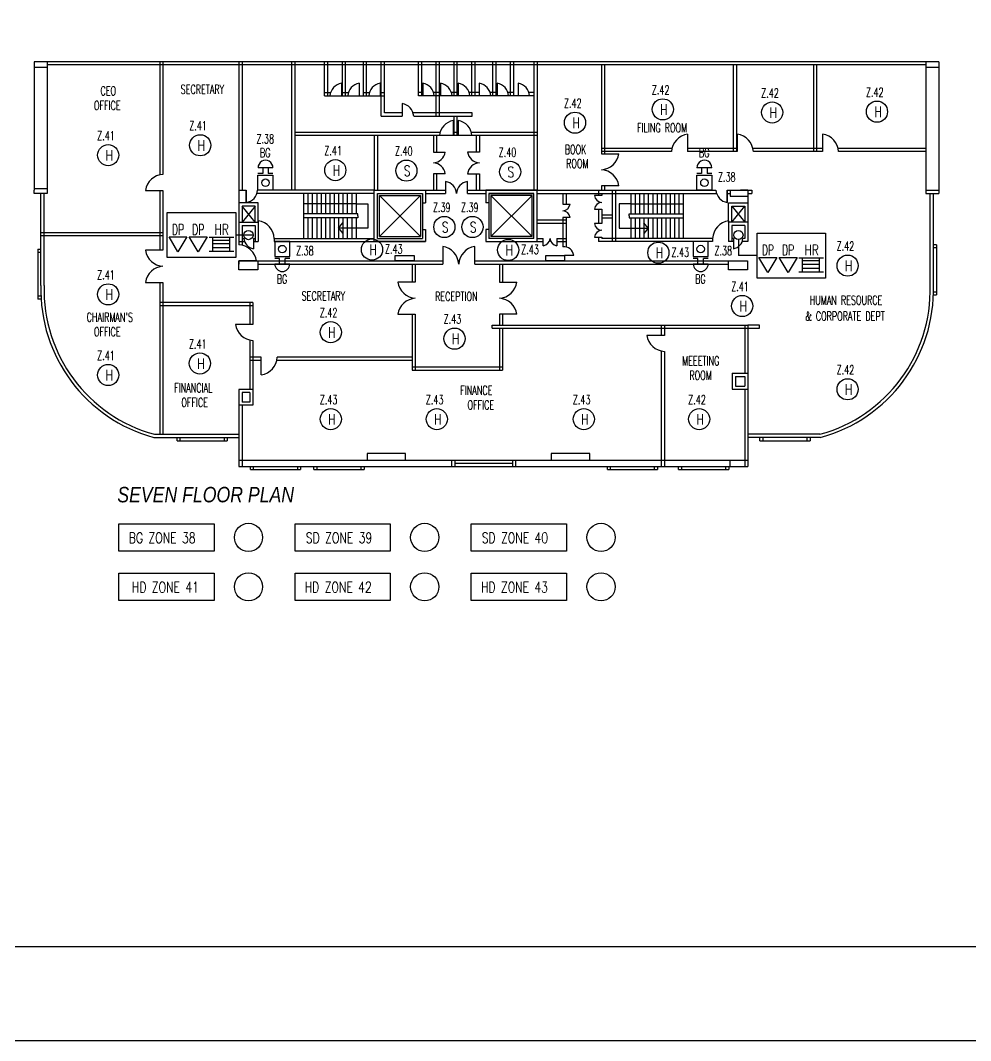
# Model space of a CAD drawing. Extents: x -212 to 1123, y -167 to 326.
# Drawn here: x 700.5 to 902.6, y -166.7 to 50.4 of the extents above; entities that cross this region are included whole.
import ezdxf

# ---------------------------------------------------------------- set-up
doc = ezdxf.new("R2010")
doc.units = 0
doc.layers.get('0').update_dxf_attribs({"linetype": 'CONTINUOUS'})
for name, color, linetype in [('BUILD', 8, 'CONTINUOUS'), ('FAPOINT', 1, 'CONTINUOUS'), ('FF_GRID_LINE', 8, 'CONTINUOUS'), ('MIMIC_SIZE', 7, 'CONTINUOUS'), ('TEXT', 8, 'CONTINUOUS')]:
    doc.layers.add(name, color=color, linetype=linetype)
doc.styles.add('ARIAL_NARROW_ITALIC', font='ARIALNI.TTF')
doc.styles.add('BADAI', font='romans.shx', dxfattribs={"width": 0.65})
doc.styles.add('PLOT02__REVB$0$NARROW', font='SIMPLEX', dxfattribs={"width": 0.75})

# ---------------------------------------------------------------- blocks, each defined once
blk = doc.blocks.new('D-433-1_MIMIC_SIZE_900_X_1')
at = {"layer": 'MIMIC_SIZE'}
for points in [[(3.62, 53.07), (868.62, 53.07), (868.62, 478.07), (3.62, 478.07)], [(23.62, 73.07), (848.62, 73.07), (848.62, 458.07), (23.62, 458.07)]]:
    blk.add_lwpolyline(points, close=True, dxfattribs=at)

msp = doc.modelspace()

# ---------------------------------------------------------------- linework, layer by layer
at = {"color": 1}
for p, q in [((751.035, 14.252), (751.039, 17.433)), ((752.033, 17.83), (751.039, 17.831)), ((751.039, 17.433), (754.22, 17.43)), ((754.222, 19.021), (751.04, 19.024)), ((752.035, 19.023), (752.033, 17.83)), ((753.228, 19.022), (753.226, 17.829)), ((754.221, 17.828), (753.226, 17.829)), ((754.22, 17.43), (754.217, 14.249)), ((844.413, 14.255), (844.417, 17.437)), ((845.411, 17.833), (844.417, 17.834)), ((844.417, 17.437), (847.598, 17.433)), ((847.6, 19.024), (844.418, 19.027)), ((845.413, 19.026), (845.411, 17.833)), ((846.606, 19.025), (846.604, 17.832)), ((847.599, 17.831), (846.604, 17.832)), ((847.598, 17.433), (847.595, 14.252)), ((732.109, 4.322, 16734.629), (735.926, 4.332, 16734.629)), ((734.014, 1.145, 16734.629), (732.109, 4.322, 16734.629)), ((735.926, 4.332, 16734.629), (734.014, 1.145, 16734.629)), ((736.402, 4.322, 16734.629), (740.22, 4.332, 16734.629)), ((738.307, 1.145, 16734.629), (736.402, 4.322, 16734.629)), ((740.22, 4.332, 16734.629), (738.307, 1.145, 16734.629)), ((754.619, 3.314), (754.622, 0.133)), ((757.803, 0.136), (757.8, 3.318)), ((843.615, 3.318), (843.618, 0.136)), ((846.8, 0.139), (846.796, 3.321)), ((754.622, 0.133), (757.803, 0.136)), ((843.618, 0.136), (846.8, 0.139)), ((755.617, -0.264), (754.622, -0.265)), ((757.805, -1.455), (754.624, -1.458)), ((755.618, -1.457), (755.617, -0.264)), ((757.804, -0.262), (756.81, -0.263)), ((756.811, -1.456), (756.81, -0.263)), ((844.613, -0.261), (843.618, -0.262)), ((846.801, -1.451), (843.62, -1.455)), ((844.614, -1.454), (844.613, -0.261)), ((846.8, -0.258), (845.806, -0.259)), ((845.807, -1.452), (845.806, -0.259)), ((857.594, -0.054), (861.412, -0.044)), ((859.5, -3.23), (857.594, -0.054)), ((861.412, -0.044), (859.5, -3.23)), ((861.888, -0.054), (865.705, -0.044)), ((863.793, -3.23), (861.888, -0.054)), ((865.705, -0.044), (863.793, -3.23))]:
    msp.add_line(p, q, dxfattribs=at)
for points in [[(731.742, 9.507), (746.303, 9.507), (746.303, -0.094), (731.742, -0.094)], [(857.228, 5.131), (871.789, 5.131), (871.789, -4.47), (857.228, -4.47)]]:
    msp.add_lwpolyline(points, close=True, dxfattribs=at)
at = {"color": 7, "linetype": 'BYBLOCK'}
for points in [[(721.432, -56.729), (741.681, -56.729), (741.681, -62.515), (721.432, -62.515)], [(758.926, -56.729), (779.175, -56.729), (779.175, -62.515), (758.926, -62.515)], [(796.42, -56.729), (816.67, -56.729), (816.67, -62.515), (796.42, -62.515)], [(721.432, -67.239), (741.681, -67.239), (741.681, -73.025), (721.432, -73.025)], [(758.926, -67.239), (779.175, -67.239), (779.175, -73.025), (758.926, -73.025)], [(796.42, -67.239), (816.67, -67.239), (816.67, -73.025), (796.42, -73.025)]]:
    msp.add_lwpolyline(points, close=True, dxfattribs=at)
at = {"color": 1, "linetype": 'BYBLOCK'}
for centre, radius in [((837.15, 31.443), 2.25), ((860.417, 30.793), 2.25), ((882.708, 30.956), 2.25), ((818.469, 28.605, 2486.804), 2.25), ((738.753, 23.812, -7592.521), 2.25), ((719.173, 21.706, -7592.521), 2.25), ((767.481, 18.512, -7592.521), 2.25), ((782.613, 18.414), 2.25), ((804.679, 18.166, 2486.804), 2.25), ((790.685, 6.425), 2.25), ((796.654, 6.425), 2.25), ((749.008, 4.706), 0.982), ((853.234, 4.71), 0.982), ((775.288, 1.624, -7592.521), 2.25), ((804.264, 1.545, -7592.521), 2.25), ((836.212, 0.953), 2.25), ((876.459, -1.791), 2.25), ((719.173, -7.914, -7592.521), 2.25), ((854.042, -10.386), 2.25), ((766.522, -15.964), 2.25), ((792.853, -17.33), 2.25), ((738.682, -22.605, -7592.521), 2.25), ((719.173, -25.068, -7592.521), 2.25), ((876.459, -28.106), 2.25), ((766.522, -34.459), 2.25), ((789.075, -34.459), 2.25), ((820.347, -34.459), 2.25), ((844.884, -34.459), 2.25), ((749.018, -59.622), 3), ((786.512, -59.622), 3), ((824.006, -59.622), 3), ((749.018, -70.132), 3), ((786.512, -70.132), 3), ((824.006, -70.132), 3)]:
    msp.add_circle(centre, radius, dxfattribs=at)
at = {"color": 1}
for centre in [(752.628, 15.841), (846.006, 15.844), (756.211, 1.725), (845.207, 1.728)]:
    msp.add_circle(centre, 0.795, dxfattribs=at)
for centre, start, end in [((752.631, 19.022), 359.93967, 179.93967), ((846.009, 19.026), 359.93967, 179.93967), ((756.214, -1.456), 180.06033, 0.06033), ((845.211, -1.453), 180.06033, 0.06033)]:
    msp.add_arc(centre, 1.591, start, end, dxfattribs=at)
at = {"layer": 'FAPOINT', "color": 1, "linetype": 'BYBLOCK'}
for p, q in [((740.621, 4.262, 16734.629), (745.879, 4.262, 16734.629)), ((741.403, 1.291, 16734.629), (741.403, 4.262, 16734.629)), ((741.403, 3.652, 16734.629), (745.029, 3.652, 16734.629)), ((741.403, 2.886, 16734.629), (745.029, 2.886, 16734.629)), ((745.029, 1.291, 16734.629), (745.029, 4.262, 16734.629)), ((740.621, 1.291, 16734.629), (745.879, 1.291, 16734.629)), ((741.403, 2.058, 16734.629), (745.029, 2.058, 16734.629)), ((866.106, -0.114), (871.364, -0.114)), ((866.889, -3.084), (866.889, -0.114)), ((866.889, -0.723), (870.514, -0.723)), ((866.889, -1.49), (870.514, -1.49)), ((870.514, -3.084), (870.514, -0.114)), ((866.106, -3.084), (871.364, -3.084)), ((866.889, -2.318), (870.514, -2.318))]:
    msp.add_line(p, q, dxfattribs=at)
at = {"layer": 'FF_GRID_LINE', "color": 1}
for p, q in [((754.217, 14.249), (751.035, 14.252)), ((847.595, 14.252), (844.413, 14.255)), ((757.8, 3.318), (754.619, 3.314)), ((846.796, 3.321), (843.615, 3.318))]:
    msp.add_line(p, q, dxfattribs=at)
at = {"layer": 'MIMIC_SIZE'}
for p, q in [((895.847, 41.588), (703.438, 41.588)), ((703.438, 41.588), (703.438, 14.252)), ((706.172, 41.588), (706.172, 13.569)), ((730.138, 41.588), (730.138, 17.522)), ((730.821, 41.588), (730.821, 17.624)), ((746.992, 41.588), (746.992, 2.634)), ((747.675, 41.588), (747.675, 14.252)), ((758.175, 41.588), (758.175, 14.252)), ((758.859, 41.588), (758.859, 14.252)), ((765.221, 34.321), (765.221, 41.588)), ((765.904, 34.321), (765.904, 41.588)), ((769.002, 34.321), (769.002, 41.588)), ((769.002, 34.321), (769.002, 41.588)), ((769.685, 34.321), (769.685, 41.588)), ((773.466, 34.321), (773.466, 41.588)), ((774.149, 34.321), (774.149, 41.588)), ((777.247, 34.321), (777.247, 41.588)), ((777.247, 30.02), (777.247, 41.588)), ((777.93, 30.704), (777.93, 41.588)), ((785.191, 34.321), (785.191, 41.588)), ((785.875, 34.321), (785.875, 41.588)), ((788.972, 34.321), (788.972, 41.588)), ((788.972, 30.02), (788.972, 41.588)), ((789.656, 30.02), (789.656, 41.588)), ((792.753, 34.321), (792.753, 41.588)), ((792.753, 34.321), (792.753, 41.588)), ((793.436, 34.321), (793.436, 41.588)), ((793.436, 34.321), (793.436, 41.588)), ((796.534, 34.321), (796.534, 41.588)), ((797.217, 34.321), (797.217, 41.588)), ((800.998, 34.321), (800.998, 41.588)), ((801.681, 34.321), (801.681, 41.588)), ((804.779, 34.321), (804.779, 41.588)), ((805.462, 34.321), (805.462, 41.588)), ((809.739, 41.588), (809.739, 14.252)), ((810.422, 41.588), (810.422, 14.252)), ((893.113, 41.588), (893.113, 13.569)), ((895.847, 41.588), (895.847, 13.569)), ((703.438, 40.449), (706.172, 40.449)), ((893.113, 40.904), (706.172, 40.904)), ((758.175, 40.904), (758.175, 14.252)), ((785.191, 34.321), (785.191, 40.904)), ((788.972, 34.321), (788.972, 40.904)), ((809.739, 40.904), (809.739, 14.252)), ((824.09, 40.904), (824.09, 22.02)), ((824.774, 40.904), (824.774, 22.02)), ((852.109, 40.904), (852.109, 22.453)), ((852.793, 40.904), (852.793, 22.453)), ((869.194, 40.904), (869.194, 22.453)), ((869.878, 40.904), (869.878, 22.453)), ((893.113, 40.449), (895.847, 40.449)), ((768.783, 36.99), (768.783, 34.321)), ((772.564, 36.99), (772.564, 34.321)), ((777.028, 36.99), (777.028, 34.321)), ((786.094, 36.99), (786.094, 34.321)), ((789.874, 36.99), (789.874, 34.321)), ((793.655, 36.99), (793.655, 34.321)), ((798.119, 36.99), (798.119, 34.321)), ((801.9, 36.99), (801.9, 34.321)), ((806.364, 36.99), (806.364, 34.321)), ((765.221, 35.005), (766.467, 35.005)), ((769.002, 35.005), (770.248, 35.005)), ((773.466, 35.005), (774.712, 35.005)), ((777.247, 35.005), (777.93, 35.005)), ((786.094, 35.005), (785.191, 35.005)), ((789.656, 35.005), (788.409, 35.005)), ((789.874, 35.005), (788.972, 35.005)), ((793.436, 35.005), (792.19, 35.005)), ((798.119, 35.005), (795.971, 35.005)), ((801.681, 35.005), (800.435, 35.005)), ((805.462, 35.005), (804.216, 35.005)), ((809.739, 35.005), (808.68, 35.005)), ((765.221, 34.321), (769.685, 34.321)), ((769.002, 34.321), (773.466, 34.321)), ((773.466, 34.321), (777.93, 34.321)), ((781.713, 32.689), (781.713, 30.02)), ((789.656, 34.321), (785.191, 34.321)), ((793.436, 34.321), (788.972, 34.321)), ((797.217, 34.321), (792.753, 34.321)), ((801.681, 34.321), (797.217, 34.321)), ((805.462, 34.321), (800.998, 34.321)), ((809.739, 34.321), (805.462, 34.321)), ((781.713, 30.704), (777.93, 30.704)), ((796.572, 30.704), (784.029, 30.704)), ((796.572, 30.02), (796.572, 30.704)), ((777.247, 30.02), (781.713, 30.02)), ((784.156, 30.02), (796.572, 30.02)), ((792.58, 29.057), (792.58, 25.87)), ((792.753, 25.87), (792.753, 30.02)), ((793.436, 25.87), (793.436, 30.02)), ((793.633, 29.057), (793.633, 25.87)), ((789.776, 26.553), (758.859, 26.553)), ((793.633, 26.553), (792.58, 26.553)), ((810.422, 26.553), (796.438, 26.553)), ((842.416, 26.187), (842.416, 22.453)), ((852.998, 26.187), (852.998, 22.453)), ((871.141, 26.187), (871.141, 22.453)), ((810.422, 25.87), (758.859, 25.87)), ((775.767, 25.87), (775.767, 14.252)), ((775.767, 25.87), (775.767, 14.252)), ((776.45, 25.87), (776.45, 14.252)), ((788.355, 25.87), (788.355, 22.377)), ((789.038, 25.87), (789.038, 22.377)), ((797.456, 25.87), (797.456, 22.377)), ((798.139, 25.87), (798.139, 22.377)), ((788.355, 22.377), (790.886, 22.377)), ((798.139, 22.377), (795.608, 22.377)), ((839.101, 23.136), (824.09, 23.136)), ((838.999, 22.453), (824.09, 22.453)), ((824.09, 22.02), (827.824, 22.02)), ((852.998, 23.136), (842.416, 23.136)), ((852.998, 22.453), (842.416, 22.453)), ((871.141, 23.136), (856.313, 23.136)), ((871.141, 22.453), (856.415, 22.453)), ((893.113, 23.136), (874.456, 23.136)), ((893.113, 22.453), (874.558, 22.453)), ((788.355, 17.745), (788.355, 14.252)), ((790.886, 17.745), (788.355, 17.745)), ((789.038, 17.745), (789.038, 14.252)), ((795.608, 17.745), (798.139, 17.745)), ((797.456, 17.745), (797.456, 14.252)), ((798.139, 17.745), (798.139, 14.252)), ((790.951, 16.099), (790.951, 13.569)), ((795.583, 13.569), (795.583, 16.099)), ((706.172, 14.55), (703.438, 14.55)), ((703.438, 13.569), (703.438, 14.252)), ((706.172, 13.569), (703.438, 13.569)), ((704.865, -6.01), (704.865, 13.569)), ((705.549, -6.01), (705.549, 13.569)), ((727.087, 14.207), (730.821, 14.207)), ((730.138, 14.207), (730.138, 1.484)), ((730.821, 14.207), (730.821, 1.484)), ((746.992, 14.252), (748.537, 14.252)), ((748.537, 14.252), (748.537, 11.533)), ((748.537, 11.633), (748.537, 14.252)), ((775.767, 13.569), (750.805, 13.569)), ((775.767, 14.252), (750.933, 14.252)), ((760.732, 13.569), (760.732, 4.001)), ((761.663, 13.569), (761.663, 9.195)), ((762.594, 13.569), (762.594, 9.195)), ((763.525, 13.569), (763.525, 9.195)), ((764.456, 13.569), (764.456, 9.195)), ((765.387, 13.569), (765.387, 9.195)), ((766.318, 13.569), (766.318, 9.195)), ((767.249, 13.569), (767.249, 9.195)), ((768.18, 13.569), (768.18, 9.195)), ((769.111, 13.569), (769.111, 9.195)), ((770.042, 13.569), (770.042, 9.195)), ((770.973, 13.569), (770.973, 9.195)), ((771.904, 13.569), (771.904, 9.195)), ((775.767, 3.318), (775.767, 14.252)), ((775.767, 14.252), (786.701, 14.252)), ((776.45, 4.001), (776.45, 13.569)), ((776.45, 13.569), (786.018, 13.569)), ((776.86, 4.411), (776.86, 13.158)), ((776.86, 13.158), (785.608, 13.158)), ((785.608, 13.158), (776.86, 4.411)), ((785.608, 4.411), (776.86, 13.158)), ((785.608, 13.158), (785.608, 4.411)), ((786.018, 14.252), (790.951, 14.252)), ((786.018, 13.569), (786.018, 4.001)), ((786.701, 14.252), (786.701, 11.557)), ((786.701, 13.569), (790.951, 13.569)), ((795.583, 14.252), (813.282, 14.252)), ((795.583, 13.569), (799.488, 13.569)), ((810.422, 14.252), (799.488, 14.252)), ((799.488, 14.252), (799.488, 11.557)), ((800.171, 13.569), (809.739, 13.569)), ((809.739, 13.569), (800.171, 13.569)), ((800.171, 13.569), (800.171, 4.001)), ((809.329, 13.158), (800.581, 13.158)), ((800.581, 13.158), (800.581, 4.411)), ((800.581, 13.158), (809.329, 4.411)), ((800.581, 4.411), (809.329, 13.158)), ((809.329, 4.411), (809.329, 13.158)), ((809.739, 4.001), (809.739, 13.569)), ((810.422, 3.318), (810.422, 14.252)), ((810.422, 13.569), (815.446, 13.569)), ((810.422, 13.569), (813.965, 13.569)), ((810.422, 3.318), (810.422, 13.569)), ((811.915, 13.569), (818.749, 13.569)), ((813.282, 14.252), (848.465, 14.252)), ((813.965, 13.569), (848.594, 13.569)), ((815.889, 13.569), (815.889, 11.297)), ((816.573, 13.569), (816.573, 11.297)), ((824.162, 13.095), (822.602, 13.095)), ((823.478, 14.252), (848.418, 14.252)), ((823.478, 14.252), (823.478, 13.095)), ((824.09, 15.186), (824.09, 14.252)), ((827.824, 15.186), (824.09, 15.186)), ((824.162, 13.569), (848.418, 13.569)), ((824.162, 13.569), (824.162, 13.095)), ((824.774, 15.186), (824.774, 14.252)), ((826.477, 3.318), (826.477, 14.252)), ((827.161, 3.318), (827.161, 14.252)), ((830.34, 13.569), (830.34, 9.195)), ((831.271, 13.569), (831.271, 9.195)), ((832.202, 13.569), (832.202, 9.195)), ((833.133, 13.569), (833.133, 9.195)), ((834.064, 13.569), (834.064, 9.195)), ((834.995, 13.569), (834.995, 9.195)), ((835.926, 13.569), (835.926, 9.195)), ((836.857, 13.569), (836.857, 9.195)), ((837.788, 13.569), (837.788, 9.195)), ((838.719, 13.569), (838.719, 9.195)), ((839.65, 13.569), (839.65, 9.195)), ((840.581, 13.569), (840.581, 9.195)), ((841.512, 13.569), (841.512, 4.001)), ((850.862, 14.252), (856.071, 14.252)), ((850.862, 14.252), (850.862, 11.633)), ((850.862, 11.633), (850.862, 14.252)), ((850.862, 13.569), (851.492, 13.569)), ((851.492, 14.252), (851.492, 12.955)), ((855.252, 14.252), (853.707, 14.252)), ((855.252, 14.252), (855.252, 3.318)), ((855.252, 13.569), (856.071, 13.569)), ((856.071, 14.252), (856.071, 13.569)), ((893.113, 14.252), (895.847, 14.252)), ((893.113, 13.569), (895.847, 13.569)), ((894.027, -6.01), (894.027, 13.569)), ((894.711, -6.01), (894.711, 13.569)), ((751.092, 11.533), (746.992, 11.533)), ((751.092, 7.418), (751.092, 11.533)), ((771.904, 11.382), (760.732, 11.382)), ((771.904, 11.382), (774.383, 11.382)), ((774.383, 11.382), (774.383, 6.188)), ((786.018, 11.557), (786.701, 11.557)), ((800.171, 11.557), (799.488, 11.557)), ((815.889, 11.297), (817.449, 11.297)), ((830.34, 11.382), (827.861, 11.382)), ((827.861, 11.382), (827.861, 6.188)), ((830.34, 11.382), (841.512, 11.382)), ((851.152, 7.418), (851.152, 11.533)), ((851.152, 11.533), (855.252, 11.533)), ((851.492, 12.955), (855.252, 12.955)), ((747.675, 10.85), (747.675, 7.418)), ((750.409, 10.85), (747.675, 10.85)), ((750.409, 10.85), (747.675, 7.418)), ((750.409, 7.418), (747.675, 10.85)), ((750.409, 7.418), (750.409, 10.85)), ((772.272, 9.195), (760.732, 9.195)), ((772.272, 8.785), (772.272, 9.195)), ((772.272, 8.785), (772.272, 8.375)), ((822.602, 10.241), (824.162, 10.241)), ((823.478, 10.241), (823.478, 7.142)), ((824.162, 10.241), (824.162, 7.142)), ((824.162, 9.033), (826.477, 9.033)), ((829.972, 8.785), (829.972, 9.195)), ((829.972, 9.195), (841.512, 9.195)), ((829.972, 8.785), (829.972, 8.375)), ((851.835, 7.418), (851.835, 10.85)), ((851.835, 10.85), (854.569, 10.85)), ((851.835, 10.85), (854.569, 7.418)), ((851.835, 7.418), (854.569, 10.85)), ((854.569, 10.85), (854.569, 7.418)), ((746.992, 7.418), (751.092, 7.418)), ((747.675, 6.735), (747.675, 2.532)), ((747.675, 6.735), (750.409, 6.735)), ((750.409, 6.735), (750.409, 3.318)), ((751.092, 7.735), (751.092, 4.001)), ((751.092, 7.418), (751.092, 3.318)), ((772.272, 8.375), (760.732, 8.375)), ((761.663, 8.375), (761.663, 4.001)), ((762.594, 8.375), (762.594, 4.001)), ((763.525, 8.375), (763.525, 4.001)), ((764.456, 8.375), (764.456, 4.001)), ((765.387, 8.375), (765.387, 4.001)), ((766.318, 8.375), (766.318, 4.001)), ((767.249, 8.375), (767.249, 4.001)), ((768.18, 8.375), (768.18, 4.001)), ((768.18, 6.188), (769.111, 7.307)), ((769.111, 8.375), (769.111, 4.001)), ((770.042, 8.375), (770.042, 4.001)), ((770.973, 8.375), (770.973, 4.001)), ((771.904, 8.375), (771.904, 4.001)), ((816.573, 7.862), (810.422, 7.862)), ((816.573, 7.179), (810.422, 7.179)), ((815.889, 8.443), (815.889, 2.205)), ((817.449, 8.443), (815.889, 8.443)), ((816.573, 8.443), (816.573, 2.159)), ((824.162, 7.142), (822.602, 7.142)), ((824.162, 8.35), (826.477, 8.35)), ((829.972, 8.375), (841.512, 8.375)), ((830.34, 8.375), (830.34, 4.001)), ((831.271, 8.375), (831.271, 4.001)), ((832.202, 8.375), (832.202, 4.001)), ((833.133, 8.375), (833.133, 4.001)), ((834.064, 6.188), (833.133, 7.307)), ((834.064, 8.375), (834.064, 4.001)), ((834.995, 8.375), (834.995, 4.001)), ((835.926, 8.375), (835.926, 4.001)), ((836.857, 8.375), (836.857, 4.001)), ((837.788, 8.375), (837.788, 4.001)), ((838.719, 8.375), (838.719, 4.001)), ((839.65, 8.375), (839.65, 4.001)), ((840.581, 8.375), (840.581, 4.001)), ((851.152, 7.735), (851.152, 4.001)), ((851.152, 7.735), (851.152, 4.001)), ((851.152, 7.418), (851.152, 3.318)), ((851.152, 7.418), (851.152, 3.318)), ((855.252, 7.418), (851.152, 7.418)), ((855.252, 7.418), (851.152, 7.418)), ((851.835, 6.735), (851.835, 3.318)), ((854.569, 6.735), (851.835, 6.735)), ((854.569, 6.735), (851.835, 6.735)), ((854.569, 6.735), (854.569, 4.001)), ((730.821, 5.203), (704.865, 5.203)), ((730.821, 4.52), (704.865, 4.52)), ((774.383, 6.188), (768.18, 6.188)), ((768.18, 6.188), (769.111, 5.069)), ((776.86, 4.411), (785.608, 4.411)), ((786.018, 5.87), (786.701, 5.87)), ((786.701, 5.87), (786.701, 3.318)), ((799.488, 5.87), (799.488, 3.318)), ((800.171, 5.87), (799.488, 5.87)), ((809.329, 4.411), (800.581, 4.411)), ((827.861, 6.188), (834.064, 6.188)), ((834.064, 6.188), (833.133, 5.069)), ((746.992, 3.318), (748.199, 3.318)), ((747.675, 4.001), (748.054, 4.001)), ((750.077, 4.001), (750.409, 4.001)), ((750.077, 4.001), (750.077, 1.79)), ((750.077, 3.318), (751.092, 3.318)), ((754.509, 4.001), (775.767, 4.001)), ((754.509, 4.001), (754.509, 3.318)), ((754.509, 3.318), (786.701, 3.318)), ((786.701, 3.318), (775.767, 3.318)), ((776.45, 4.001), (786.018, 4.001)), ((790.324, 2.268), (790.324, -1.466)), ((797.158, -1.466), (797.158, 2.268)), ((799.488, 3.318), (810.422, 3.318)), ((809.739, 4.001), (800.171, 4.001)), ((810.422, 4.001), (811.729, 4.001)), ((810.422, 3.318), (811.729, 3.318)), ((811.729, 2.442), (811.729, 4.001)), ((814.583, 4.001), (816.573, 4.001)), ((814.583, 4.001), (814.583, 2.442)), ((814.583, 3.318), (816.573, 3.318)), ((822.602, 4.288), (824.162, 4.288)), ((823.478, 4.288), (823.478, 3.318)), ((847.735, 3.318), (823.478, 3.318)), ((824.162, 4.288), (824.162, 4.001)), ((847.735, 4.001), (824.162, 4.001)), ((847.735, 4.001), (847.735, 3.318)), ((852.167, 3.318), (851.152, 3.318)), ((852.167, 4.001), (851.835, 4.001)), ((852.167, 4.001), (852.167, 1.79)), ((855.252, 3.318), (854.046, 3.318)), ((854.569, 4.001), (854.191, 4.001)), ((895.39, 2.659), (894.706, 2.659)), ((895.39, 2.659), (895.39, -8.022)), ((704.182, 1.729), (704.182, -8.951)), ((704.182, 1.729), (704.865, 1.729)), ((704.182, 1.046), (704.865, 1.046)), ((730.821, 1.484), (727.087, 1.484)), ((780.229, -0.783), (780.229, 0.386)), ((780.229, 0.386), (784.246, 0.386)), ((784.246, 0.386), (784.246, -0.783)), ((812.239, -0.783), (812.239, 0.386)), ((812.239, 0.386), (816.257, 0.386)), ((818.216, 0.386), (816.223, 0.386)), ((816.257, 0.386), (816.257, -0.783)), ((895.39, 1.976), (894.706, 1.976)), ((746.992, -0.783), (746.992, -1.466)), ((746.992, -0.783), (790.324, -0.783)), ((746.992, -2.66), (746.992, -0.783)), ((746.992, -0.783), (751.01, -0.783)), ((750.726, -0.783), (746.992, -0.783)), ((751.01, -0.783), (751.01, -2.66)), ((751.01, -1.466), (784.246, -1.466)), ((784.246, -0.783), (780.229, -0.783)), ((783.821, -1.466), (783.821, -5.307)), ((784.246, -1.466), (790.324, -1.466)), ((784.505, -1.466), (784.505, -5.307)), ((797.158, -0.783), (855.17, -0.783)), ((797.158, -1.466), (816.257, -1.466)), ((802.391, -1.466), (802.391, -5.307)), ((803.075, -1.466), (803.075, -5.307)), ((816.257, -0.783), (812.239, -0.783)), ((816.257, -1.466), (851.152, -1.466)), ((851.152, -2.66), (851.152, -0.783)), ((851.152, -0.783), (855.17, -0.783)), ((855.17, -0.783), (855.17, -2.66)), ((751.01, -2.66), (746.992, -2.66)), ((855.17, -2.66), (851.152, -2.66)), ((727.087, -5.35), (730.821, -5.35)), ((730.138, -5.35), (730.138, -37.675)), ((730.821, -5.35), (730.821, -37.675)), ((784.505, -5.307), (780.771, -5.307)), ((802.391, -5.307), (806.125, -5.307)), ((704.865, -8.268), (704.182, -8.268)), ((894.706, -7.338), (895.39, -7.338)), ((894.706, -8.022), (895.39, -8.022)), ((704.865, -8.951), (704.182, -8.951)), ((749.956, -9.667), (730.138, -9.667)), ((749.956, -10.35), (730.138, -10.35)), ((749.273, -9.667), (749.273, -14.286)), ((749.956, -9.667), (749.956, -14.286)), ((780.771, -12.141), (784.505, -12.141)), ((783.821, -12.141), (783.821, -24.018)), ((784.505, -12.141), (784.505, -24.018)), ((802.391, -12.141), (802.391, -14.451)), ((806.125, -12.141), (802.391, -12.141)), ((803.075, -12.141), (803.075, -14.451)), ((749.956, -14.286), (746.222, -14.286)), ((800.875, -14.451), (855.252, -14.451)), ((800.875, -15.134), (800.875, -14.451)), ((800.875, -15.134), (857.715, -15.134)), ((802.391, -15.134), (802.391, -24.018)), ((803.075, -15.134), (803.075, -24.018)), ((836.801, -14.451), (836.801, -16.636)), ((837.484, -14.451), (837.484, -16.636)), ((854.569, -14.451), (854.569, -24.702)), ((855.252, -14.451), (855.252, -44.52)), ((857.715, -14.451), (855.252, -14.451)), ((857.715, -15.134), (857.715, -14.451)), ((837.484, -16.636), (833.75, -16.636)), ((749.273, -17.601), (749.273, -28.119)), ((749.956, -17.703), (749.956, -28.119)), ((751.722, -21.285), (749.273, -21.285)), ((751.722, -25.019), (751.722, -21.285)), ((783.821, -21.285), (755.139, -21.285)), ((836.801, -19.951), (836.801, -44.52)), ((837.484, -20.053), (837.484, -44.52)), ((751.722, -21.968), (749.273, -21.968)), ((783.821, -21.968), (755.037, -21.968)), ((783.821, -23.335), (803.075, -23.335)), ((783.821, -24.018), (803.075, -24.018)), ((851.918, -24.702), (855.252, -24.702)), ((851.918, -24.702), (851.918, -28.091)), ((852.602, -25.385), (852.602, -27.408)), ((852.602, -25.385), (854.569, -25.385)), ((852.972, -25.385), (854.569, -25.385)), ((854.569, -25.385), (854.569, -27.408)), ((854.569, -25.385), (854.569, -27.408)), ((855.252, -24.702), (855.252, -28.091)), ((746.992, -28.119), (746.992, -44.52)), ((749.956, -28.119), (746.992, -28.119)), ((749.956, -28.119), (749.956, -31.508)), ((851.918, -28.091), (855.252, -28.091)), ((852.602, -27.408), (854.569, -27.408)), ((854.569, -28.091), (854.569, -44.52)), ((747.675, -28.802), (747.675, -30.825)), ((747.675, -28.802), (747.675, -30.825)), ((749.273, -28.802), (747.675, -28.802)), ((749.273, -28.802), (749.273, -30.825)), ((749.956, -31.508), (746.992, -31.508)), ((749.273, -30.825), (747.675, -30.825)), ((747.675, -31.508), (747.675, -44.52)), ((728.916, -38.359), (731.995, -38.359)), ((729.007, -37.675), (732.687, -37.675)), ((731.584, -38.359), (746.992, -38.359)), ((731.675, -37.675), (746.992, -37.675)), ((733.833, -39.042), (733.833, -38.359)), ((733.833, -39.042), (744.513, -39.042)), ((734.516, -39.042), (734.516, -38.359)), ((743.83, -38.359), (743.83, -39.042)), ((744.513, -38.359), (744.513, -39.042)), ((870.569, -37.675), (855.252, -37.675)), ((870.66, -38.359), (855.252, -38.359)), ((857.802, -39.042), (857.802, -38.359)), ((857.802, -39.042), (868.482, -39.042)), ((858.485, -39.042), (858.485, -38.359)), ((867.799, -38.359), (867.799, -39.042)), ((868.482, -38.359), (868.482, -39.042)), ((746.992, -43.153), (799.53, -43.153)), ((782.431, -41.787), (774.23, -41.787)), ((774.23, -41.787), (774.23, -43.153)), ((774.23, -43.153), (782.431, -43.153)), ((782.431, -43.153), (782.431, -41.787)), ((792.29, -44.52), (792.29, -43.153)), ((792.974, -44.52), (792.974, -43.153)), ((799.53, -43.153), (855.252, -43.153)), ((805.157, -43.153), (805.157, -44.52)), ((805.841, -43.153), (805.841, -44.52)), ((821.612, -41.787), (813.411, -41.787)), ((813.411, -41.787), (813.411, -43.153)), ((813.411, -43.153), (821.612, -43.153)), ((821.612, -43.153), (821.612, -41.787)), ((851.404, -43.153), (851.404, -44.52)), ((746.992, -44.52), (773.254, -44.52)), ((749.425, -45.204), (749.425, -44.52)), ((749.425, -45.204), (760.106, -45.204)), ((750.109, -45.204), (750.109, -44.52)), ((759.422, -44.52), (759.422, -45.204)), ((760.106, -44.52), (760.106, -45.204)), ((762.916, -45.204), (762.916, -44.52)), ((762.916, -45.204), (773.596, -45.204)), ((763.599, -45.204), (763.599, -44.52)), ((772.913, -44.52), (772.913, -45.204)), ((773.254, -44.52), (849.205, -44.52)), ((773.596, -44.52), (773.596, -45.204)), ((792.974, -43.837), (805.157, -43.837)), ((825.352, -45.204), (825.352, -44.52)), ((825.352, -45.204), (836.033, -45.204)), ((826.035, -45.204), (826.035, -44.52)), ((835.349, -44.52), (835.349, -45.204)), ((836.033, -44.52), (836.033, -45.204)), ((840.521, -45.204), (840.521, -44.52)), ((840.521, -45.204), (851.201, -45.204)), ((841.204, -45.204), (841.204, -44.52)), ((847.996, -44.52), (855.252, -44.52)), ((850.518, -44.52), (850.518, -45.204)), ((851.201, -44.52), (851.201, -45.204))]:
    msp.add_line(p, q, dxfattribs=at)
at = {"layer": 'MIMIC_SIZE', "color": 1}
for p, q in [((749.99, 4.706), (746.303, 4.706)), ((853.234, 3.728), (853.234, 0.331)), ((857.228, 0.331, -16734.629), (853.234, 0.331))]:
    msp.add_line(p, q, dxfattribs=at)
at = {"layer": 'MIMIC_SIZE'}
for centre, radius, start, end in [((769.216, 34.142), 2.881, 98.64417, 176.43073), ((772.997, 34.142), 2.881, 98.64417, 176.43073), ((777.461, 34.142), 2.881, 98.64417, 176.43073), ((785.661, 34.142), 2.881, 3.56927, 81.35583), ((789.441, 34.142), 2.881, 3.56927, 81.35583), ((793.222, 34.142), 2.881, 3.56927, 81.35583), ((797.686, 34.142), 2.881, 3.56927, 81.35583), ((801.467, 34.142), 2.881, 3.56927, 81.35583), ((805.931, 34.142), 2.881, 3.56927, 81.35583), ((781.28, 29.841), 2.881, 3.56927, 81.35583), ((793.097, 25.655), 3.441, 98.64417, 176.43073), ((793.116, 25.655), 3.441, 3.56927, 81.35583), ((843.022, 22.202), 4.031, 98.64417, 176.43073), ((852.392, 22.202), 4.031, 3.56927, 81.35583), ((870.536, 22.202), 4.031, 3.56927, 81.35583), ((788.185, 22.787), 2.732, 273.56927, 351.35583), ((798.309, 22.787), 2.732, 188.64417, 266.43073), ((823.839, 22.626), 4.031, 273.56927, 351.35583), ((788.185, 17.334), 2.732, 8.64417, 86.43073), ((798.309, 17.334), 2.732, 93.56927, 171.35583), ((731.072, 13.601), 4.031, 93.56927, 171.35583), ((823.839, 14.58), 4.031, 8.64417, 86.43073), ((790.54, 13.398), 2.732, 3.56927, 81.35583), ((795.993, 13.398), 2.732, 98.64417, 176.43073), ((748.112, 14.428), 2.827, 278.64417, 356.43073), ((824.266, 13.348), 1.683, 188.64417, 266.43073), ((851.287, 14.428), 2.827, 183.56927, 261.35583), ((815.785, 11.55), 1.683, 273.56927, 351.35583), ((824.266, 9.988), 1.683, 93.56927, 171.35583), ((815.785, 8.19), 1.683, 8.64417, 86.43073), ((750.487, 3.75), 4.031, 3.56927, 81.35583), ((824.266, 7.395), 1.683, 188.64417, 266.43073), ((851.758, 3.75), 4.031, 98.64417, 176.43073), ((824.266, 4.036), 1.683, 93.56927, 171.35583), ((746.741, -1.389), 4.031, 8.64417, 86.43073), ((750.436, 4.15), 2.387, 183.56927, 261.35583), ((789.719, -1.717), 4.031, 3.56927, 81.35583), ((797.764, -1.717), 4.031, 98.64417, 176.43073), ((811.476, 4.106), 1.683, 278.64417, 356.43073), ((814.836, 4.106), 1.683, 183.56927, 261.35583), ((816.09, 0.063), 2.151, 8.64417, 95.33825), ((851.808, 4.15), 2.387, 278.64417, 356.43073), ((731.072, 2.09), 4.031, 188.64417, 266.43073), ((731.072, -5.956), 4.031, 93.56927, 171.35583), ((737.387, -6.946), 32.535, 178.35134, 254.90842), ((737.387, -6.946), 31.851, 178.35134, 254.74642), ((784.756, -4.701), 4.031, 188.64417, 266.43073), ((802.14, -4.701), 4.031, 273.56927, 351.35583), ((862.19, -6.946), 31.851, 285.25358, 1.64866), ((862.19, -6.946), 32.535, 285.09158, 1.64866), ((784.756, -12.747), 4.031, 93.56927, 171.35583), ((802.14, -12.747), 4.031, 8.64417, 86.43073), ((750.207, -13.681), 4.031, 188.64417, 266.43073), ((837.735, -16.03), 4.031, 188.64417, 266.43073), ((751.117, -21.034), 4.031, 278.64417, 356.43073)]:
    msp.add_arc(centre, radius, start, end, dxfattribs=at)

# ---------------------------------------------------------------- block references
msp.add_blockref('D-433-1_MIMIC_SIZE_900_X_1', (254.506, -219.745), dxfattribs=at)

# ---------------------------------------------------------------- texts
at = {"color": 1, "linetype": 'BYBLOCK', "style": 'PLOT02__REVB$0$NARROW', "width": 0.75}
for s, height, p in [('H', 2.255, (836.592, 30.274, 7592.521)), ('H', 2.255, (859.859, 29.623, 7592.521)), ('H', 2.255, (882.15, 29.786, 7592.521)), ('H', 2.255, (817.911, 27.435, 10079.325)), ('H', 2.255, (738.194, 22.642)), ('H', 2.255, (718.615, 20.536)), ('H', 2.255, (766.923, 17.343)), ('S', 2.255, (782.055, 17.244, 7592.521)), ('S', 2.255, (804.121, 16.996, 10079.325)), ('HR', 2.2387, (741.77, 4.788, 16734.706)), ('S', 2.255, (790.126, 5.256, 7592.521)), ('S', 2.255, (796.095, 5.256, 7592.521)), ('H', 2.255, (774.73, 0.454)), ('H', 2.255, (803.706, 0.376)), ('HR', 2.2387, (867.256, 0.413, 0.077)), ('H', 2.255, (835.654, -0.217, 7592.521)), ('H', 2.255, (875.901, -2.961, 7592.521)), ('H', 2.255, (718.615, -9.084)), ('H', 2.255, (853.484, -11.556, 7592.521)), ('H', 2.255, (765.963, -17.133, 7592.521)), ('H', 2.255, (792.294, -18.499, 7592.521)), ('H', 2.255, (738.124, -23.775)), ('H', 2.255, (718.615, -26.238)), ('H', 2.255, (875.901, -29.275, 7592.521)), ('H', 2.255, (765.963, -35.629, 7592.521)), ('H', 2.255, (788.517, -35.629, 7592.521)), ('H', 2.255, (819.788, -35.629, 7592.521)), ('H', 2.255, (844.326, -35.629, 7592.521))]:
    msp.add_text(s, height=height, dxfattribs=at).set_placement(p)
at = {"color": 7, "style": 'PLOT02__REVB$0$NARROW', "width": 0.75}
for s, p in [('BG ZONE 38', (723.571, -60.83)), ('SD ZONE 39', (761.225, -60.83)), ('SD ZONE 40', (798.639, -60.83)), ('HD ZONE 41', (724.21, -71.34)), ('HD ZONE 42', (760.985, -71.34)), ('HD ZONE 43', (798.479, -71.34))]:
    msp.add_text(s, height=2.2387, dxfattribs=at).set_placement(p)
at = {"layer": 'BUILD', "color": 0, "linetype": 'BYBLOCK', "style": 'ARIAL_NARROW_ITALIC'}
msp.add_text('SEVEN FLOOR PLAN ', height=3.28125, dxfattribs=at).set_placement((721.114, -52.153))
at = {"layer": 'TEXT', "color": 0, "style": 'BADAI', "width": 0.65}
for s, p in [('CEO', (717.53, 34.425)), ('SECRETARY', (734.584, 34.748)), ('OFFICE', (716.142, 31.321)), ('FILING ROOM', (831.674, 26.564)), ('BOOK', (816.292, 21.951)), ('ROOM', (816.582, 18.958)), ('SECRETARY', (760.32, -9.199)), ('RECEPTION', (788.701, -9.309)), ('HUMAN RESOURCE ', (868.395, -10.109)), ("CHAIRMAN'S", (714.603, -13.725)), ('& CORPORATE DEPT', (867.454, -13.505)), ('OFFICE', (716.142, -16.829)), ('MEEETING', (841.271, -23.01)), ('ROOM', (842.81, -26.113)), ('FINANCIAL', (733.201, -28.758)), ('FINANCE', (794.067, -29.294)), ('OFFICE', (734.74, -31.862)), ('OFFICE', (795.606, -32.398))]:
    msp.add_text(s, height=1.9203, dxfattribs=at).set_placement(p)
at = {"layer": 'TEXT', "color": 1, "style": 'BADAI', "width": 0.65}
for s, height, p in [('Z.42', 1.9203, (834.819, 34.634, -2486.804)), ('Z.42', 1.9203, (858.086, 33.983, -2486.804)), ('Z.42', 1.9203, (880.377, 34.146, -2486.804)), ('Z.42', 1.9203, (816.138, 31.795)), ('Z.41', 1.9203, (736.422, 27.002, -10079.325)), ('Z.41', 1.9203, (716.842, 24.896, -10079.325)), ('Z.38', 1.9203, (750.705, 24.207)), ('BG', 1.9203, (751.444, 21.265)), ('Z.41', 1.9203, (765.15, 21.703, -10079.325)), ('Z.40', 1.9203, (780.178, 21.604, -2486.804)), ('Z.40', 1.9203, (802.244, 21.356)), ('BG', 1.9203, (844.822, 21.268)), ('Z.38', 1.9203, (848.885, 16.108)), ('Z.39', 1.9203, (788.249, 9.616, -2486.804)), ('Z.39', 1.9203, (794.219, 9.616, -2486.804)), ('DP', 2.2157, (732.741, 4.79, 16734.629)), ('DP', 2.2157, (737.035, 4.79, 16734.629)), ('Z.38', 1.9203, (759.14, 0.401)), ('Z.43', 1.9203, (778.062, 0.754, -10079.325)), ('Z.43', 1.9203, (807.038, 0.676, -10079.325)), ('Z.38', 1.9203, (848.136, 0.405)), ('DP', 2.2157, (858.227, 0.414)), ('DP', 2.2157, (862.52, 0.414)), ('Z.42', 1.9203, (874.128, 1.399, -2486.804)), ('Z.43', 1.9203, (838.986, 0.083, -2486.804)), ('Z.41', 1.9203, (716.842, -4.724, -10079.325)), ('BG', 1.9203, (755.027, -5.619)), ('BG', 1.9203, (844.023, -5.615)), ('Z.41', 1.9203, (851.711, -7.196, -2486.804)), ('Z.42', 1.9203, (764.19, -12.774, -2486.804)), ('Z.43', 1.9203, (790.522, -14.14, -2486.804)), ('Z.41', 1.9203, (736.351, -19.415, -10079.325)), ('Z.41', 1.9203, (716.842, -21.878, -10079.325)), ('Z.42', 1.9203, (874.128, -24.916, -2486.804)), ('Z.43', 1.9203, (764.19, -31.269, -2486.804)), ('Z.43', 1.9203, (786.744, -31.269, -2486.804)), ('Z.43', 1.9203, (818.016, -31.269, -2486.804)), ('Z.42', 1.9203, (842.553, -31.269, -2486.804))]:
    msp.add_text(s, height=height, dxfattribs=at).set_placement(p)

doc.saveas('drawing.dxf')
